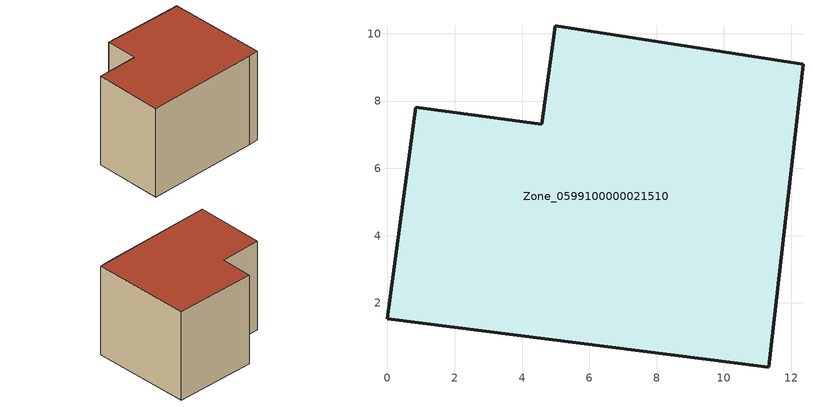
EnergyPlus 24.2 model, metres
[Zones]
Zone_0599100000021510
 floor ground (C_G): 11.33,0.09 10.4,0.21 0,1.53 0.84,7.82 4.58,7.31 4.98,10.24 12.35,9.1 z0
 wall outside (C_F): 10.4,0.21 11.33,0.09 12.35,9.1 4.98,10.24 4.58,7.31 0.84,7.82 0,1.53 10.4,0.21 z0:8.62
 roof outside (C_R): 12.35,9.1 4.98,10.24 4.58,7.31 0.84,7.82 0,1.53 10.4,0.21 11.33,0.09 z8.62
[BUILDING]
Pand.0599100000021510: North Axis=0; Terrain=City; Loads Convergence Tolerance Value=0.04; Temperature Convergence Tolerance Value=0.4; Solar Distribution=FullExterior; Maximum Number of Warmup Days=25; Minimum Number of Warmup Days=1
[Site:Location]
Rotterdam.The.Hague.AP_ZH_NLD Design_Conditions: Latitude=51.96; Longitude=4.45; Time Zone=1; Elevation=-4.5
[SITE:GROUNDTEMPERATURE:BUILDINGSURFACE]
18, 18, 18, 18, 18, 18, 18, 18, 18, 18, 18, 18
[MATERIAL] Thermal Absorptance=0.9; Solar Absorptance=0.7; Visible Absorptance=0.7
Name | Roughness | Thickness | Conductivity | Density | Specific Heat
G.TC.1946-1964 | MediumSmooth | 0.15 | 1 | 540 | 1210
F.TC.1946-1964 | Rough | 0.3 | 0.857143 | 1920 | 840
R.TC.1946-1964 | MediumRough | 0.2 | 0.235294 | 1500 | 1000
[CONSTRUCTION]
C_G: G.TC.1946-1964
C_F: F.TC.1946-1964
C_R: R.TC.1946-1964
[ZONE]
Zone_0599100000021510: Type=1; Multiplier=1; Ceiling Height=Autocalculate; Volume=Autocalculate; Floor Area=autocalculate; Part of Total Floor Area=Yes
[ZONEINFILTRATION:DESIGNFLOWRATE]
Infil_Zone_0599100000021510: Zone or ZoneList or Space or SpaceList=Zone_0599100000021510; Schedule=AlwaysOn; Design Flow Rate Calculation Method=Flow/Area; Flow Rate per Floor Area=0.003; Constant Term Coefficient=1; Temperature Term Coefficient=0; Velocity Term Coefficient=0; Velocity Squared Term Coefficient=0
[HVACTEMPLATE:ZONE:IDEALLOADSAIRSYSTEM]
Zone_0599100000021510: Maximum Heating Supply Air Temperature=50; Minimum Cooling Supply Air Temperature=13; Maximum Heating Supply Air Humidity Ratio=0.0156; Minimum Cooling Supply Air Humidity Ratio=0.0077; Heating Limit=NoLimit; Cooling Limit=NoLimit; Dehumidification Control Type=ConstantSensibleHeatRatio; Cooling Sensible Heat Ratio=0.7; Dehumidification Setpoint=60; Humidification Control Type=None; Humidification Setpoint=30; Outdoor Air Method=None; Outdoor Air Flow Rate per Person=0.00944; Outdoor Air Flow Rate per Zone Floor Area=0; Outdoor Air Flow Rate per Zone=0; Demand Controlled Ventilation Type=None; Outdoor Air Economizer Type=NoEconomizer; Heat Recovery Type=None; Sensible Heat Recovery Effectiveness=0.7; Latent Heat Recovery Effectiveness=0.65
[ZONECONTROL:THERMOSTAT]
ThermostatControl_Zone_0599100000021510: Zone or ZoneList=Zone_0599100000021510; Control Type Schedule=DualSetpointControlType; Control 1=Thermostat_Zone_0599100000021510; Temperature Difference Between Cutout And Setpoint=0
[THERMOSTATSETPOINT:DUALSETPOINT]
Thermostat_Zone_0599100000021510: Heating Setpoint Temperature Schedule=HeatingSetpoint_Zone_0599100000021510; Cooling Setpoint Temperature Schedule=CoolingSetpoint_Zone_0599100000021510
[SCHEDULE:COMPACT]
HeatingSetpoint_Zone_0599100000021510: Through: 12/31, For: AllDays, Until: 24:00, 21
CoolingSetpoint_Zone_0599100000021510: Through: 12/31, For: AllDays, Until: 24:00, 24
DualSetpointControlType: Through: 12/31, For: AllDays, Until: 24:00, 4
AlwaysOn: Through: 12/31, For: AllDays, Until: 24:00, 1
